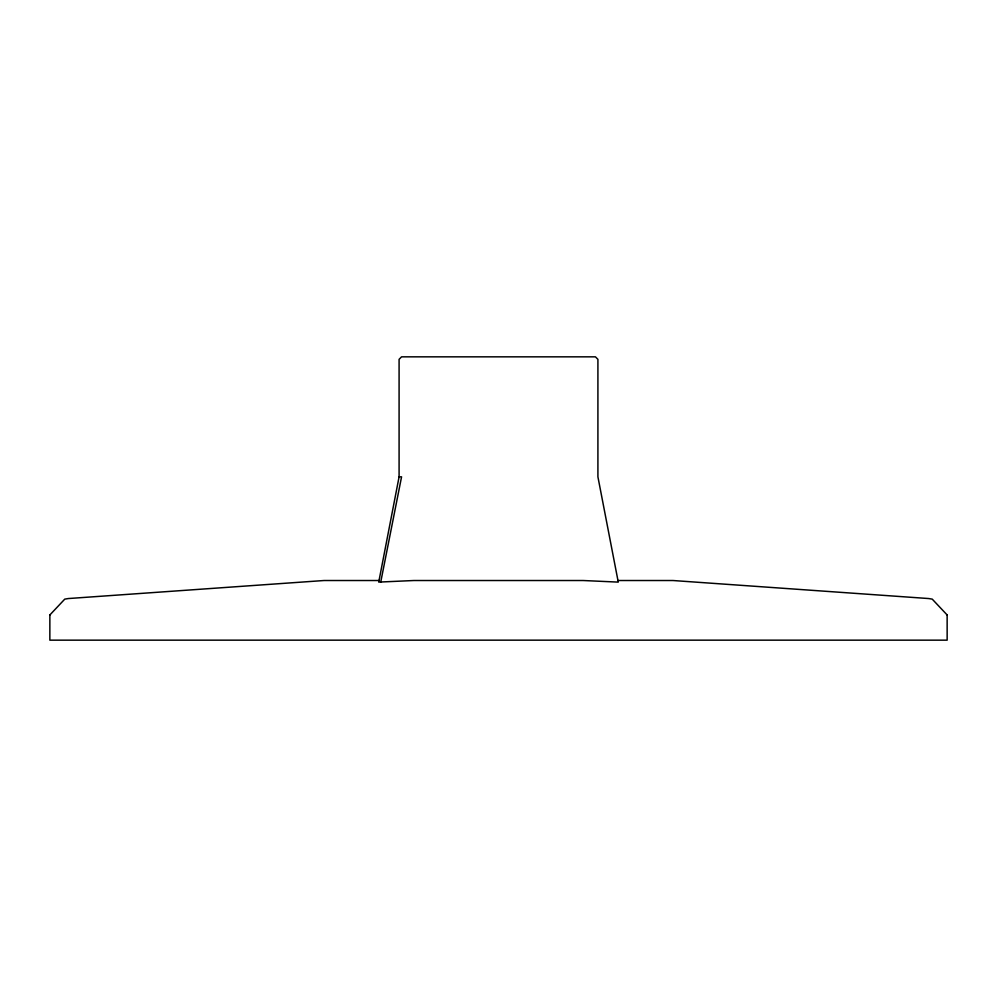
<?xml version="1.0" encoding="UTF-8"?>
<svg xmlns="http://www.w3.org/2000/svg" width="997" height="997" viewBox="0 0 997 997"><rect width="100%" height="100%" fill="white"/><g stroke="black" fill="none" stroke-linecap="round" stroke-linejoin="round"><path stroke-width="1.5" d="M49.85 614.975L64.768 599.135L68.294 598.549L324.087 580.516L379.034 580.516M399.087 476.84L378.735 582.098L413.892 580.516L583.108 580.516L618.265 582.111L597.913 476.84L597.913 359.344L595.433 356.839L401.567 356.839L399.087 359.344L399.087 476.84L401.567 476.84L380.729 582.098M617.966 580.516L672.925 580.516L928.706 598.549L932.232 599.135L947.15 614.975M947.138 614.763L947.15 640.161L49.85 640.161L49.862 614.763"/></g></svg>
